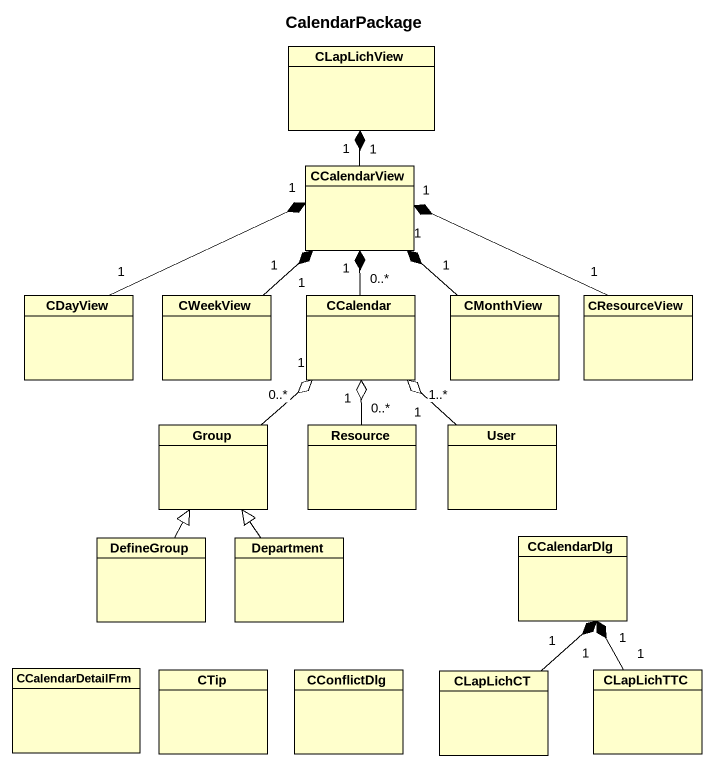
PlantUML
@startuml
title CalendarPackage
hide circle
hide empty members
class CLapLichView
class CCalendarView
class CDayView
class CWeekView
class CCalendar
class CMonthView
class CResourceView
class "Group" as Group_
class Resource
class User
class DefineGroup
class Department
class CCalendarDlg
class CCalendarDetailFrm
class CTip
class CConflictDlg
class CLapLichCT
class CLapLichTTC
CCalendarView "1" -up-* "1" CLapLichView
CDayView "1" -right-* "1" CCalendarView
CWeekView "1" -up-* "1" CCalendarView
CCalendar "0..*" -up-* "1" CCalendarView
CMonthView "1" -up-* "1" CCalendarView
CResourceView "1" -left-* "1" CCalendarView
Group_ "0..*" -up-o "1" CCalendar
Resource "0..*" -up-o "1" CCalendar
User "1..*" -up-o "1" CCalendar
DefineGroup -up-|> Group_
Department -up-|> Group_
CLapLichCT "1" -up-* "1" CCalendarDlg
CLapLichTTC "1" -up-* "1" CCalendarDlg
@enduml
